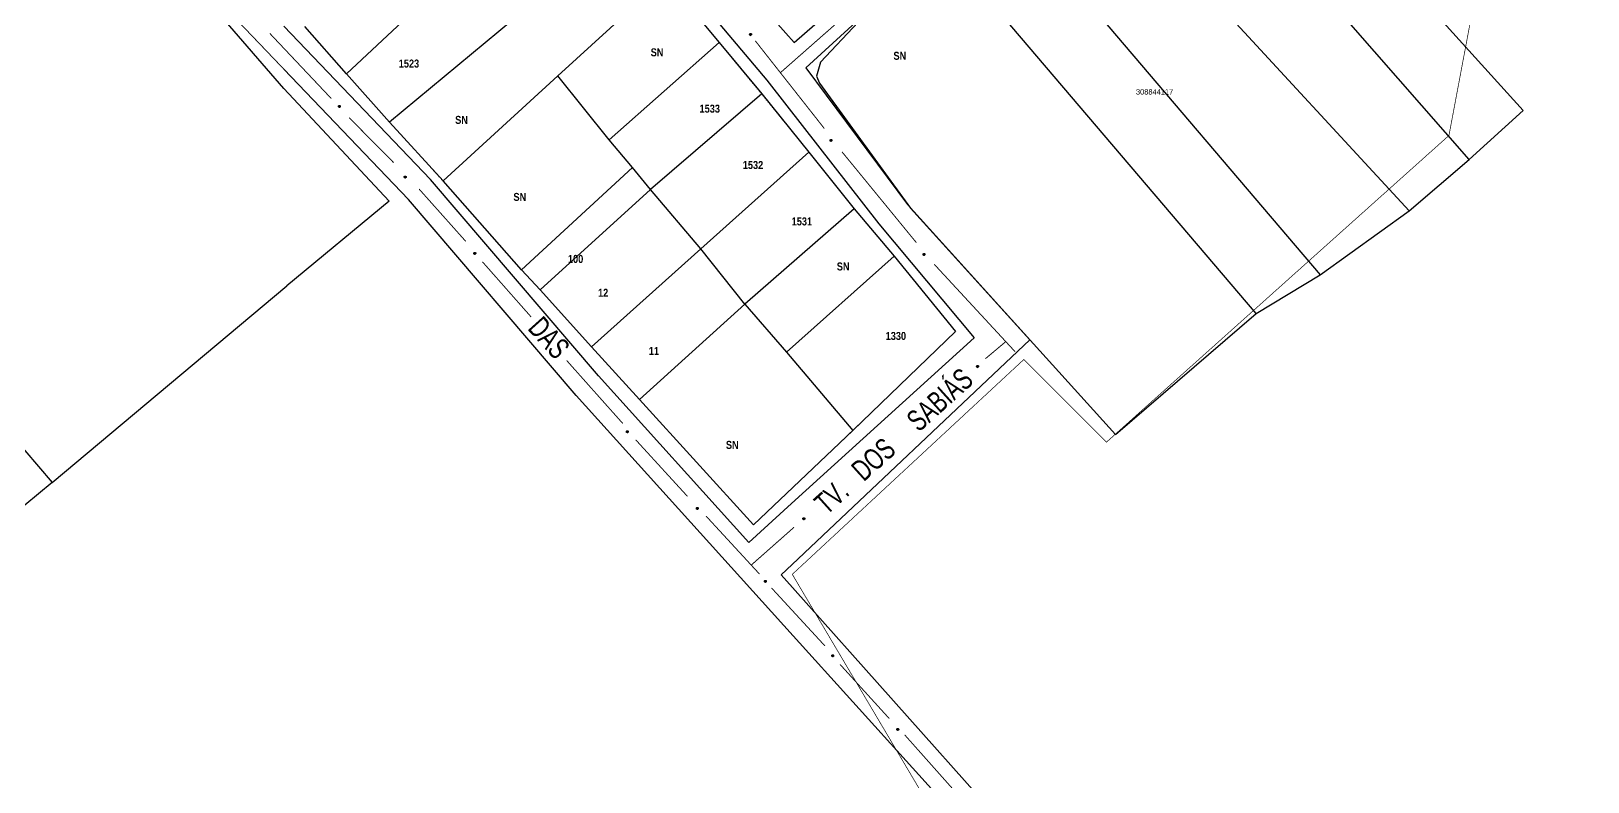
# Model space of a CAD drawing. Extents: x 201549 to 203722, y 4857623 to 4859778.
# Drawn here: x 203430.5 to 203722.3, y 4858104 to 4858244.8 of the extents above; entities that cross this region are included whole.
import ezdxf
from ezdxf.enums import TextEntityAlignment as Align

# ---------------------------------------------------------------- set-up
doc = ezdxf.new("R2010")
doc.units = 0
doc.header["$LTSCALE"] = 1.5
doc.header["$MEASUREMENT"] = 0
for name, color, linetype in [('CD-MALHA-LOTES', 40, 'CONTINUOUS'), ('CD_TXT_QUADRA', 1, 'CONTINUOUS'), ('LM-LIM-SETOR-FISCAL', 7, 'CONTINUOUS'), ('RU-QUADRAS', 6, 'CONTINUOUS'), ('SV-EIXO-RUA-N-PAV', 6, 'CONTINUOUS'), ('SV-RUA-NAO-PAV-S-GUIA-C-GUIA', 7, 'CONTINUOUS'), ('SV-TXT-RUA-N-PAV-S-GUIA-C-GUIA', 7, 'CONTINUOUS'), ('Th_NmrPort', 1, 'CONTINUOUS')]:
    doc.layers.add(name, color=color, linetype=linetype)
doc.styles.add('ARIAL', font='ARIAL.TTF')
doc.styles.add('MONOTXT', font='ARIAL.TTF', dxfattribs={"height": 0.2})
doc.styles.get("Standard").update_dxf_attribs({"font": 'swisscbo.ttf'})
doc.linetypes.add('Limite', pattern='A,20,-3,[130,ltypeshp.shx,S=6.35,R=0,X=0,Y=0],-3,20', length=46)

msp = doc.modelspace()

# ---------------------------------------------------------------- linework, layer by layer
at = {"layer": 'CD-MALHA-LOTES', "linetype": 'Continuous'}
for p, q in [((203323.46, 4858289.72), (203434.45, 4858160.12)), ((203700.1, 4858220.73), (203639.41, 4858290.05)), ((203688.83, 4858211.11), (203624.86, 4858280.49)), ((203530.73, 4858275.31), (203489.59, 4858236.76)), ((203670.55, 4858273.77), (203710.18, 4858229.94)), ((203611.69, 4858270.14), (203672.13, 4858199.11)), ((203541.14, 4858263.85), (203497.69, 4858227.72)), ((203601.11, 4858261.2), (203575.71, 4858237.92)), ((203660.14, 4858191.82), (203601.11, 4858261.2)), ((203549.39, 4858254.85), (203529.22, 4858236.39)), ((203549.39, 4858254.85), (203559.48, 4858242.64)), ((203477.86, 4858234.05), (203466.14, 4858247.64)), ((203489.59, 4858236.76), (203481.78, 4858245.68)), ((203559.48, 4858242.64), (203538.87, 4858224.41)), ((203559.48, 4858242.64), (203567.48, 4858233.05)), ((203497.69, 4858227.72), (203489.59, 4858236.76)), ((203575.71, 4858237.92), (203594.76, 4858212.28)), ((203477.86, 4858234.05), (203497.6, 4858212.92)), ((203529.22, 4858236.39), (203507.75, 4858216.74)), ((203538.87, 4858224.41), (203529.22, 4858236.39)), ((203567.48, 4858233.05), (203546.63, 4858215.1)), ((203567.48, 4858233.05), (203576.27, 4858222.12)), ((203710.18, 4858229.94), (203700.1, 4858220.73)), ((203507.75, 4858216.74), (203497.69, 4858227.72)), ((203543.22, 4858219.19), (203538.87, 4858224.41)), ((203576.27, 4858222.12), (203556.01, 4858203.99)), ((203576.27, 4858222.12), (203584.8, 4858211.45)), ((203522.42, 4858199.99), (203543.22, 4858219.19)), ((203546.63, 4858215.1), (203543.22, 4858219.19)), ((203688.83, 4858211.11), (203700.1, 4858220.73)), ((203522.42, 4858199.99), (203507.75, 4858216.74)), ((203546.63, 4858215.1), (203525.89, 4858196.26)), ((203556.01, 4858203.99), (203546.63, 4858215.1)), ((203497.6, 4858212.92), (203478.45, 4858197.05)), ((203584.8, 4858211.45), (203564.28, 4858193.59)), ((203584.8, 4858211.45), (203592.29, 4858202.6)), ((203594.76, 4858212.28), (203633.8, 4858169.13)), ((203672.13, 4858199.11), (203688.83, 4858211.11)), ((203556.01, 4858203.99), (203535.52, 4858185.6)), ((203564.28, 4858193.59), (203556.01, 4858203.99)), ((203592.29, 4858202.6), (203572.07, 4858184.59)), ((203592.29, 4858202.6), (203603.77, 4858188.46)), ((203525.89, 4858196.26), (203522.42, 4858199.99)), ((203660.14, 4858191.82), (203672.13, 4858199.11)), ((203434.45, 4858160.12), (203478.45, 4858197.05)), ((203535.52, 4858185.6), (203525.89, 4858196.26)), ((203564.28, 4858193.59), (203544.53, 4858175.69)), ((203564.28, 4858193.59), (203572.07, 4858184.59)), ((203633.8, 4858169.13), (203660.14, 4858191.82)), ((203603.77, 4858188.46), (203584.54, 4858169.87)), ((203544.53, 4858175.69), (203535.52, 4858185.6)), ((203572.07, 4858184.59), (203584.54, 4858169.87)), ((203565.89, 4858152.19), (203544.53, 4858175.69)), ((203584.54, 4858169.87), (203565.89, 4858152.19)), ((203434.45, 4858160.12), (203328.56, 4858072.53))]:
    msp.add_line(p, q, dxfattribs=at)
at = {"layer": 'LM-LIM-SETOR-FISCAL', "linetype": 'Limite', "ltscale": 0.1, "const_width": 0.13, "flags": 128}
msp.add_lwpolyline([(203690.260081, 4857945.070709), (203624.634323, 4857876.322086), (203597.483031, 4857858.402645), (203529.936951, 4857817.251163), (203477.865481, 4857798.204621), (203470.255508, 4857794.734503), (203461.352554, 4857793.163394), (203446.975153, 4857796.8587), (203434.268062, 4857794.37427), (203415.032253, 4857783.068658), (203402.126694, 4857778.711644), (203386.003618, 4857774.608536), (203366.6323, 4857771.115492), (203345.157893, 4857770.830854), (203324.568024, 4857761.841833), (203301.581821, 4857760.866899), (203281.417715, 4857748.511746), (203252.78859, 4857741.388472), (203232.306394, 4857736.754404), (203212.334562, 4857736.296293), (203164.13965, 4857735.679698), (203138.99187, 4857736.954266), (203129.680407, 4857738.01055), (203095.984474, 4857727.896851), (203076.140726, 4857727.494996), (203025.014879, 4857721.40905), (203013.097806, 4857722.309608), (202992.105773, 4857719.939497), (202979.44632, 4857721.489532), (202964.645261, 4857723.459119), (202953.753944, 4857723.719881), (202948.567743, 4857734.588869), (202940.56683, 4857731.445097), (202928.292667, 4857726.395284), (202921.586801, 4857725.262879), (202891.249062, 4857717.013101), (202861.035745, 4857717.951775), (202843.379163, 4857715.343702), (202826.226463, 4857711.657758), (202804.140432, 4857707.443751), (202790.771355, 4857705.517518), (202768.577753, 4857708.236936), (202742.152032, 4857707.156689), (202736.174828, 4857706.655519), (202713.938929, 4857709.927449), (202695.611231, 4857706.369079), (202673.258666, 4857705.478725), (202656.72527, 4857701.372747), (202629.28054, 4857702.0954), (202612.6653, 4857697.207584), (202591.913663, 4857697.17112), (202573.082963, 4857699.207561), (202562.981881, 4857701.348758), (202542.231335, 4857696.463209), (202527.692121, 4857697.497329), (202506.011184, 4857700.954059), (202495.762995, 4857701.67688), (202477.853417, 4857695.637221), (202451.601566, 4857695.14746), (202439.72292, 4857695.152163), (202414.832804, 4857702.264138), (202409.505623, 4857708.382417), (202404.550581, 4857702.764348), (202392.386131, 4857694.909473), (202374.402744, 4857694.375334), (202370.790504, 4857707.218853), (202367.880357, 4857708.81308), (202365.097896, 4857694.881213), (202346.982515, 4857685.19854), (202335.643949, 4857688.651167), (202326.525916, 4857697.119411), (202318.576754, 4857694.737974), (202307.818302, 4857689.468212), (202291.471974, 4857680.842357), (202275.589764, 4857677.708389), (202259.053519, 4857679.374097), (202243.073737, 4857672.961005), (202214.272961, 4857673.983007), (202196.235748, 4857671.160004), (202166.262371, 4857673.222085), (202137.067905, 4857668.508741), (202112.979693, 4857664.510834), (202063.331805, 4857653.140334), (202048.493217, 4857650.054933), (202035.091784, 4857651.969478), (202023.899221, 4857655.255238), (202010.52796, 4857651.884532), (201999.307441, 4857648.055643), (201981.197242, 4857645.667621), (201954.082742, 4857645.121141), (201945.697725, 4857640.894606), (201931.391917, 4857630.157612), (201908.026813, 4857622.950269), (201883.4729, 4857629.270611), (201877.508406, 4857642.469721), (201854.745798, 4857639.06854), (201839.350138, 4857636.086338), (201828.34266, 4857631.211106), (201818.072406, 4857630.661005), (201791.730674, 4857645.716636), (201783.325652, 4857653.738781), (201774.365733, 4857662.184936), (201765.573826, 4857663.836912), (201752.290529, 4857659.858284), (201735.04564, 4857660.887584), (201727.455562, 4857670.187429), (201720.531788, 4857683.341011), (201712.157613, 4857700.626833), (201694.727347, 4857720.897673), (201679.589184, 4857740.191677), (201657.32648, 4857767.233141), (201654.564139, 4857799.822595), (201653.168948, 4857816.601418), (201648.897983, 4857832.521318), (201641.426502, 4857850.868289), (201624.439538, 4857878.124504), (201609.705016, 4857904.118762), (201594.767048, 4857924.49684), (201579.688593, 4857946.624543), (201574.368593, 4857976.270242), (201571.408411, 4858003.505486), (201566.936517, 4858039.389321), (201564.764318, 4858078.72263), (201562.269694, 4858104.600839), (201551.757007, 4858133.952949), (201551.186373, 4858156.429924), (201549.119269, 4858170.401701), (201549.246745, 4858186.104627), (201554.678227, 4858203.249655), (201558.171305, 4858220.410541), (201560.177107, 4858236.514509), (201560.415055, 4858239.809246), (201559.788221, 4858242.511434), (201551.336892, 4858249.701553), (201552.157199, 4858261.553469), (201556.911984, 4858273.515997), (201560.097639, 4858284.875736), (201560.510399, 4858299.28515), (201557.624238, 4858311.705049), (201560.009833, 4858320.099542), (201561.981178, 4858326.691836), (201566.707313, 4858341.650918), (201582.546234, 4858358.27629), (201591.67817, 4858367.066748), (201615.096765, 4858382.768909), (201643.467678, 4858408.340795), (201662.426287, 4858428.461694), (201687.49864, 4858456.872452), (201695.711751, 4858480.503996), (201697.241213, 4858493.368461), (201708.122023, 4858512.454588), (201708.913728, 4858524.199447), (201718.579722, 4858544.463789), (201733.577492, 4858559.16074), (201748.497093, 4858572.745024), (201759.62483, 4858585.08596), (201772.517183, 4858599.8166), (201797.761054, 4858621.167174), (201813.769148, 4858629.66302), (201830.418521, 4858646.310562), (201849.011501, 4858664.504513), (201851.314022, 4858668.825445), (201857.549066, 4858681.544401), (201862.42871, 4858685.799557), (201865.966242, 4858689.749341), (201865.68234, 4858691.625443), (201857.763701, 4858695.442229), (201850.485155, 4858704.533181), (201847.54822, 4858723.831601), (201858.251257, 4858731.66627), (201858.92976, 4858736.348746), (201856.131935, 4858739.11135), (201855.153114, 4858759.016886), (201862.856619, 4858771.755825), (201872.56032, 4858788.598255), (201887.559021, 4858785.607288), (201894.924798, 4858786.689227), (201898.748315, 4858791.479933), (201901.748118, 4858797.019428), (201899.947285, 4858805.270061), (201902.159269, 4858816.15094), (201916.649053, 4858830.131738), (201922.681108, 4858839.197621), (201923.717945, 4858848.876055), (201927.12082, 4858860.1517), (201927.274817, 4858875.017476), (201925.508092, 4858896.764205), (201942.625428, 4858910.622255), (201947.555532, 4858919.314093), (201951.803836, 4858928.782451), (201954.266441, 4858935.163408), (201959.271015, 4858947.314055), (201964.479977, 4858959.592926), (201967.152407, 4858968.266465), (201964.55435, 4858976.487948), (201962.894294, 4858991.279376), (201964.900793, 4859004.827319), (201964.6517, 4859016.898797), (201965.696998, 4859030.808415), (201969.531889, 4859045.576569), (201975.75863, 4859052.20621), (201969.45004, 4859055.850905), (201965.009026, 4859070.898106), (201965.069362, 4859074.030336), (201963.476629, 4859075.991683), (201953.10009, 4859077.836379), (201942.441068, 4859084.073053), (201934.726475, 4859088.201758), (201918.16488, 4859094.012892), (201910.256895, 4859096.550971), (201893.421427, 4859107.28582), (201885.268901, 4859113.680363), (201864.45443, 4859121.529069), (201850.623658, 4859135.609088), (201846.963877, 4859146.620609), (201855.767516, 4859165.416404), (201875.347527, 4859164.308429), (201889.044993, 4859157.340855), (201904.349852, 4859149.80302), (201927.90161, 4859138.922585), (201938.715832, 4859134.958824), (201957.005609, 4859130.242277), (201977.026771, 4859120.820983), (201985.806231, 4859116.11566), (201991.168531, 4859121.52132), (201992.488353, 4859131.751117), (202001.404985, 4859144.188737), (202015.237277, 4859158.295848), (202027.695168, 4859169.318871), (202029.771608, 4859171.898113), (202033.776454, 4859179.091552), (202035.381378, 4859188.589823), (202041.175735, 4859202.289727), (202053.436878, 4859210.693244), (202063.459078, 4859216.99753), (202072.268869, 4859222.32438), (202115.036275, 4859252.473476), (202125.947129, 4859260.226968), (202138.444739, 4859271.495305), (202150.532591, 4859280.714854), (202161.391171, 4859291.368554), (202178.868205, 4859308.22401), (202191.586615, 4859321.29274), (202216.729868, 4859343.200113), (202238.66378, 4859364.13703), (202250.52502, 4859378.676083), (202258.974753, 4859394.377128), (202266.679718, 4859404.602088), (202275.065891, 4859412.387653), (202302.264215, 4859448.149551), (202318.584229, 4859468.798856), (202327.347328, 4859478.500068), (202334.691915, 4859489.468295), (202339.506578, 4859500.644952), (202345.514817, 4859507.599166), (202371.864321, 4859545.024292), (202393.198162, 4859572.010698), (202405.581673, 4859587.830346), (202410.327797, 4859597.458197), (202419.27763, 4859633.664342), (202416.989486, 4859654.974178), (202411.731424, 4859697.413521), (202412.757426, 4859719.590937), (202436.124438, 4859738.613146), (202462.873067, 4859753.35892), (202485.340162, 4859765.605573), (202495.831881, 4859771.875287), (202497.599834, 4859778.209393), (202518.345276, 4859756.508353), (202515.743454, 4859740.717238), (202514.723698, 4859716.086214), (202516.920095, 4859683.767801), (202522.647194, 4859658.696813), (202527.07528, 4859650.692195), (202529.970568, 4859644.731309), (202535.420521, 4859636.897001), (202545.468872, 4859621.994786), (202558.357019, 4859606.657609), (202585.8358, 4859573.559083), (202599.806104, 4859558.80064), (202612.899885, 4859544.220382), (202638.909787, 4859517.064978), (202649.659036, 4859507.002602), (202668.16042, 4859487.524508), (202676.088824, 4859478.493485), (202694.285339, 4859460.440182), (202710.86304, 4859442.826375), (202712.459386, 4859440.945228), (202729.879978, 4859422.216603), (202741.931615, 4859409.354739), (202746.608706, 4859404.490444), (202753.347688, 4859397.029427), (202761.114193, 4859388.430797), (202780.521657, 4859366.71292), (202787.470106, 4859359.175299), (202792.305962, 4859354.009726), (202805.952922, 4859338.966966), (202827.483001, 4859315.28388), (202860.2174, 4859279.107138), (202891.663582, 4859248.038398), (202903.615874, 4859235.095065), (202918.084292, 4859218.768396), (202940.542465, 4859195.291329), (202956.34755, 4859178.52201), (202968.266176, 4859165.295182), (202978.719379, 4859155.296466), (202993.717452, 4859134.390061), (203000.802797, 4859124.358547), (203012.351422, 4859108.484298), (203027.622616, 4859089.716281), (203037.680048, 4859069.601416), (203043.700341, 4859058.903498), (203054.3, 4859060.91), (203065.69, 4859063.18), (203071.14, 4859057.81), (203074.16, 4859054.84), (203084.88, 4859044.28), (203097.92, 4859031.43), (203104.75, 4859024.55), (203111.15, 4859018.12), (203119.81, 4859009.41), (203127.17, 4859002), (203135.63, 4858993.48), (203144.95, 4858984.1), (203153.42, 4858975.59), (203163.08, 4858965.86), (203173.19, 4858955.69), (203182.56, 4858946.25), (203191.76, 4858937.01), (203198.08, 4858930.3), (203204.43, 4858923.55), (203216.13, 4858910.9), (203222.97, 4858903.52), (203233.78, 4858891.83), (203245.73, 4858878.91), (203264.33, 4858858.8), (203273.98, 4858848.42), (203284.55, 4858837.04), (203303.21, 4858816.97), (203311.9, 4858807.61), (203329.84, 4858788.31), (203337.74, 4858779.49), (203353.23, 4858762.39), (203359.11, 4858755.91), (203364.48, 4858749.97), (203370.86, 4858742.93), (203380.58, 4858732.21), (203389.39, 4858722.58), (203398.64, 4858712.48), (203405.71, 4858704.76), (203410.16, 4858699.89), (203415.55, 4858694), (203420.33, 4858688.78), (203441.21, 4858665.98), (203450.56, 4858656.22), (203473.18, 4858631.13), (203477.89, 4858625.9), (203722.237123, 4858356.395713), (203690.000636, 4858326.668344), (203710.985762, 4858303.396246), (203696.285447, 4858225.222295), (203632.07909, 4858167.69374), (203616.580022, 4858183.192808), (203573.182632, 4858142.895231)], close=True, dxfattribs=at)
at = {"layer": 'RU-QUADRAS', "linetype": 'Continuous'}
for points in [[(203384.69, 4858351.68, 0.01, 0.01, 0), (203424.34, 4858387.9, 0.01, 0.01, 0.0048361686), (203506.99, 4858301.22, 0.01, 0.01, 0), (203549.39, 4858254.85, 0.01, 0.01, 0), (203603.77, 4858188.46, 0.01, 0.01, 0), (203565.89, 4858152.19, 0.01, 0.01, 0), (203522.42, 4858199.99, 0.01, 0.01, 0), (203474.21, 4858254.15, 0.01, 0.01, 0), (203417.03, 4858316.3, 0.01, 0.01, 0), (203407.52, 4858326.22, 0.01, 0.01, 0)], [(203575.71, 4858237.92, 0.01, 0.01, 0), (203601.11, 4858261.2, 0.01, 0.01, 0), (203611.69, 4858270.14, 0.01, 0.01, -0.0424045), (203639.41, 4858290.05, 0.01, 0.01, 0), (203649.4, 4858298.25, 0.01, 0.01, 0), (203648.51, 4858299.43, 0.01, 0.01, 0), (203680.02, 4858326.67, 0.01, 0.01, 0), (203703.26, 4858301.49, 0.01, 0.01, 0), (203670.55, 4858273.77, 0.01, 0.01, 0), (203710.18, 4858229.94, 0.01, 0.01, -0.0168770886), (203688.83, 4858211.11, 0.01, 0.01, 0), (203672.13, 4858199.11, 0.01, 0.01, 0), (203660.14, 4858191.82, 0.01, 0.01, 0), (203633.8, 4858169.13, 0.01, 0.01, 0), (203594.76, 4858212.28, 0.01, 0.01, 0)]]:
    msp.add_lwpolyline(points, format="xyseb", close=True, dxfattribs=at)
msp.add_lwpolyline([(203211.83, 4858214.55, 0.01, 0.01, 0.0113668854), (203247.97, 4858236.78, 0.01, 0.01, 0), (203323.46, 4858289.72, 0.01, 0.01, 0.0128309283), (203372.49, 4858326.67, 0.01, 0.01, 0), (203385.08, 4858335.67, 0.01, 0.01, 0), (203466.14, 4858247.64, 0.01, 0.01, 0), (203477.86, 4858234.05, 0.01, 0.01, 0), (203497.6, 4858212.92, 0.01, 0.01, 0), (203434.45, 4858160.12, 0.01, 0.01, 0), (203328.56, 4858072.53, 0.01, 0.01, 0)], format="xyseb", dxfattribs=at)
at = {"layer": 'SV-EIXO-RUA-N-PAV', "const_width": 0.18}
for points in [[(203570.952296, 4858237.003018), (203588.159852, 4858252.158989)], [(203486.768947, 4858232.143394), (203475.217107, 4858244.393071)], [(203566.245989, 4858242.985422), (203579.188325, 4858226.533822)], [(203498.427424, 4858220.151522), (203490.101718, 4858228.571587)], [(203582.504135, 4858222.153851), (203596.442354, 4858205.122663)], [(203511.963461, 4858205.366704), (203503.211973, 4858215.186643)], [(203524.240802, 4858191.161927), (203515.101005, 4858201.520873)], [(203599.793811, 4858201.063181), (203614.963049, 4858184.652337)], [(203609.380094, 4858183.341673), (203613.203278, 4858186.549153)], [(203541.403674, 4858171.199324), (203530.89159, 4858183.007439)], [(203553.525977, 4858157.525264), (203543.828136, 4858168.136901)], [(203567.020566, 4858142.96273), (203557.020052, 4858153.821875)], [(203565.451794, 4858144.600769), (203573.509558, 4858151.722674)], [(203579.301565, 4858129.46774), (203569.30241, 4858140.327623)], [(203591.368837, 4858115.828085), (203582.153873, 4858125.978007)], [(203604.365519, 4858101.402255), (203594.239834, 4858112.7973)]]:
    msp.add_lwpolyline(points, dxfattribs=at)
at = {"layer": 'SV-EIXO-RUA-N-PAV'}
for points in [[(203565.33866, 4858244.355941), (203565.387566, 4858244.355515), (203565.429512, 4858244.345147), (203565.462008, 4858244.326431), (203565.486411, 4858244.302404), (203565.508608, 4858244.275012), (203565.524894, 4858244.242457), (203565.534967, 4858244.202321), (203565.534883, 4858244.153258), (203565.521439, 4858244.110987), (203565.504794, 4858244.078147), (203565.481205, 4858244.051258), (203565.454234, 4858244.03014), (203565.419858, 4858244.014341), (203565.379085, 4858244.004531), (203565.329752, 4858244.005809), (203565.288699, 4858244.016255), (203565.257743, 4858244.035184), (203565.230861, 4858244.059069), (203565.208535, 4858244.087306), (203565.192732, 4858244.119355), (203565.182929, 4858244.160425), (203565.184836, 4858244.2091), (203565.194787, 4858244.250164), (203565.213276, 4858244.281378), (203565.237387, 4858244.307314), (203565.26459, 4858244.329911), (203565.296634, 4858244.347645), (203565.33866, 4858244.355941)], [(203488.255079, 4858230.859929), (203488.303985, 4858230.859503), (203488.345931, 4858230.849135), (203488.378427, 4858230.830419), (203488.40283, 4858230.806392), (203488.425027, 4858230.779), (203488.441313, 4858230.746445), (203488.451386, 4858230.706309), (203488.451302, 4858230.657246), (203488.437858, 4858230.614975), (203488.421213, 4858230.582135), (203488.397624, 4858230.555246), (203488.370653, 4858230.534128), (203488.336277, 4858230.518329), (203488.295504, 4858230.508519), (203488.246171, 4858230.509797), (203488.205118, 4858230.520243), (203488.174162, 4858230.539172), (203488.14728, 4858230.563057), (203488.124954, 4858230.591294), (203488.109151, 4858230.623343), (203488.099348, 4858230.664413), (203488.101255, 4858230.713088), (203488.111206, 4858230.754152), (203488.129695, 4858230.785366), (203488.153806, 4858230.811302), (203488.181009, 4858230.833899), (203488.213053, 4858230.851633), (203488.255079, 4858230.859929)], [(203580.420232, 4858224.485826), (203580.469138, 4858224.4854), (203580.511084, 4858224.475032), (203580.54358, 4858224.456316), (203580.567983, 4858224.432289), (203580.59018, 4858224.404897), (203580.606466, 4858224.372342), (203580.616539, 4858224.332206), (203580.616455, 4858224.283143), (203580.603011, 4858224.240872), (203580.586366, 4858224.208032), (203580.562777, 4858224.181143), (203580.535806, 4858224.160025), (203580.50143, 4858224.144226), (203580.460657, 4858224.134416), (203580.411324, 4858224.135694), (203580.370271, 4858224.14614), (203580.339315, 4858224.165069), (203580.312433, 4858224.188954), (203580.290107, 4858224.217191), (203580.274304, 4858224.24924), (203580.264501, 4858224.29031), (203580.266408, 4858224.338985), (203580.276359, 4858224.380049), (203580.294848, 4858224.411263), (203580.318959, 4858224.437199), (203580.346162, 4858224.459796), (203580.378206, 4858224.47753), (203580.420232, 4858224.485826)], [(203500.591304, 4858217.613184), (203500.64021, 4858217.612758), (203500.682156, 4858217.60239), (203500.714652, 4858217.583674), (203500.739055, 4858217.559647), (203500.761252, 4858217.532255), (203500.777538, 4858217.4997), (203500.787611, 4858217.459564), (203500.787527, 4858217.410501), (203500.774083, 4858217.36823), (203500.757438, 4858217.33539), (203500.733849, 4858217.308501), (203500.706878, 4858217.287383), (203500.672502, 4858217.271584), (203500.631729, 4858217.261774), (203500.582396, 4858217.263052), (203500.541343, 4858217.273498), (203500.510387, 4858217.292427), (203500.483505, 4858217.316312), (203500.461179, 4858217.344549), (203500.445376, 4858217.376598), (203500.435573, 4858217.417668), (203500.43748, 4858217.466343), (203500.447431, 4858217.507407), (203500.46592, 4858217.538621), (203500.490031, 4858217.564557), (203500.517234, 4858217.587154), (203500.549278, 4858217.604888), (203500.591304, 4858217.613184)], [(203513.640601, 4858203.298157), (203513.689507, 4858203.297731), (203513.731453, 4858203.287363), (203513.763949, 4858203.268647), (203513.788352, 4858203.24462), (203513.810549, 4858203.217228), (203513.826835, 4858203.184673), (203513.836908, 4858203.144537), (203513.836824, 4858203.095474), (203513.82338, 4858203.053203), (203513.806735, 4858203.020363), (203513.783146, 4858202.993474), (203513.756175, 4858202.972356), (203513.721799, 4858202.956557), (203513.681026, 4858202.946747), (203513.631693, 4858202.948025), (203513.59064, 4858202.958471), (203513.559684, 4858202.9774), (203513.532802, 4858203.001285), (203513.510476, 4858203.029522), (203513.494673, 4858203.061571), (203513.48487, 4858203.102641), (203513.486777, 4858203.151316), (203513.496728, 4858203.19238), (203513.515217, 4858203.223594), (203513.539328, 4858203.24953), (203513.566531, 4858203.272127), (203513.598575, 4858203.289861), (203513.640601, 4858203.298157)], [(203597.854962, 4858203.084506), (203597.903868, 4858203.08408), (203597.945814, 4858203.073712), (203597.97831, 4858203.054996), (203598.002713, 4858203.030969), (203598.02491, 4858203.003577), (203598.041196, 4858202.971022), (203598.051269, 4858202.930886), (203598.051185, 4858202.881823), (203598.037741, 4858202.839552), (203598.021096, 4858202.806712), (203597.997507, 4858202.779823), (203597.970536, 4858202.758705), (203597.93616, 4858202.742906), (203597.895387, 4858202.733096), (203597.846054, 4858202.734374), (203597.805001, 4858202.74482), (203597.774045, 4858202.763749), (203597.747163, 4858202.787634), (203597.724837, 4858202.815871), (203597.709034, 4858202.84792), (203597.699231, 4858202.88899), (203597.701138, 4858202.937665), (203597.711089, 4858202.978729), (203597.729578, 4858203.009943), (203597.753689, 4858203.035879), (203597.780892, 4858203.058476), (203597.812936, 4858203.07621), (203597.854962, 4858203.084506)], [(203607.89525, 4858182.077919), (203607.944156, 4858182.077493), (203607.986102, 4858182.067125), (203608.018598, 4858182.048409), (203608.043001, 4858182.024382), (203608.065198, 4858181.99699), (203608.081484, 4858181.964435), (203608.091557, 4858181.924299), (203608.091473, 4858181.875236), (203608.078029, 4858181.832965), (203608.061384, 4858181.800125), (203608.037795, 4858181.773236), (203608.010824, 4858181.752118), (203607.976448, 4858181.736319), (203607.935675, 4858181.726509), (203607.886342, 4858181.727787), (203607.845289, 4858181.738233), (203607.814333, 4858181.757162), (203607.787451, 4858181.781047), (203607.765125, 4858181.809284), (203607.749322, 4858181.841333), (203607.739519, 4858181.882403), (203607.741426, 4858181.931078), (203607.751377, 4858181.972142), (203607.769866, 4858182.003356), (203607.793977, 4858182.029292), (203607.82118, 4858182.051889), (203607.853224, 4858182.069623), (203607.89525, 4858182.077919)], [(203542.234972, 4858169.825209), (203542.283878, 4858169.824783), (203542.325824, 4858169.814415), (203542.35832, 4858169.795699), (203542.382723, 4858169.771672), (203542.40492, 4858169.74428), (203542.421206, 4858169.711725), (203542.431279, 4858169.671589), (203542.431195, 4858169.622526), (203542.417751, 4858169.580255), (203542.401106, 4858169.547415), (203542.377517, 4858169.520526), (203542.350546, 4858169.499408), (203542.31617, 4858169.483609), (203542.275397, 4858169.473799), (203542.226064, 4858169.475077), (203542.185011, 4858169.485523), (203542.154055, 4858169.504452), (203542.127173, 4858169.528337), (203542.104847, 4858169.556574), (203542.089044, 4858169.588623), (203542.079241, 4858169.629693), (203542.081148, 4858169.678368), (203542.091099, 4858169.719432), (203542.109588, 4858169.750646), (203542.133699, 4858169.776582), (203542.160902, 4858169.799179), (203542.192946, 4858169.816913), (203542.234972, 4858169.825209)], [(203555.355584, 4858155.438959), (203555.40449, 4858155.438533), (203555.446436, 4858155.428165), (203555.478932, 4858155.409449), (203555.503335, 4858155.385422), (203555.525532, 4858155.35803), (203555.541818, 4858155.325475), (203555.551891, 4858155.285339), (203555.551807, 4858155.236276), (203555.538363, 4858155.194005), (203555.521718, 4858155.161165), (203555.498129, 4858155.134276), (203555.471158, 4858155.113158), (203555.436782, 4858155.097359), (203555.396009, 4858155.087549), (203555.346676, 4858155.088827), (203555.305623, 4858155.099273), (203555.274667, 4858155.118202), (203555.247785, 4858155.142087), (203555.225459, 4858155.170324), (203555.209656, 4858155.202373), (203555.199853, 4858155.243443), (203555.20176, 4858155.292118), (203555.211711, 4858155.333182), (203555.2302, 4858155.364396), (203555.254311, 4858155.390332), (203555.281514, 4858155.412929), (203555.313558, 4858155.430663), (203555.355584, 4858155.438959)], [(203575.321728, 4858153.516051), (203575.370634, 4858153.515625), (203575.41258, 4858153.505257), (203575.445076, 4858153.486541), (203575.469479, 4858153.462514), (203575.491676, 4858153.435122), (203575.507962, 4858153.402567), (203575.518035, 4858153.362431), (203575.517951, 4858153.313368), (203575.504507, 4858153.271097), (203575.487862, 4858153.238257), (203575.464273, 4858153.211368), (203575.437302, 4858153.19025), (203575.402926, 4858153.174451), (203575.362153, 4858153.164641), (203575.31282, 4858153.165919), (203575.271767, 4858153.176365), (203575.240811, 4858153.195294), (203575.213929, 4858153.219179), (203575.191603, 4858153.247416), (203575.1758, 4858153.279465), (203575.165997, 4858153.320535), (203575.167904, 4858153.36921), (203575.177855, 4858153.410274), (203575.196344, 4858153.441488), (203575.220455, 4858153.467424), (203575.247658, 4858153.490021), (203575.279702, 4858153.507755), (203575.321728, 4858153.516051)], [(203568.119654, 4858141.764903), (203568.16856, 4858141.764477), (203568.210506, 4858141.754109), (203568.243002, 4858141.735393), (203568.267405, 4858141.711366), (203568.289602, 4858141.683974), (203568.305888, 4858141.651419), (203568.315961, 4858141.611283), (203568.315877, 4858141.56222), (203568.302433, 4858141.519949), (203568.285788, 4858141.487109), (203568.262199, 4858141.46022), (203568.235228, 4858141.439102), (203568.200852, 4858141.423303), (203568.160079, 4858141.413493), (203568.110746, 4858141.414771), (203568.069693, 4858141.425217), (203568.038737, 4858141.444146), (203568.011855, 4858141.468031), (203567.989529, 4858141.496268), (203567.973726, 4858141.528317), (203567.963923, 4858141.569387), (203567.96583, 4858141.618062), (203567.975781, 4858141.659126), (203567.99427, 4858141.69034), (203568.018381, 4858141.716276), (203568.045584, 4858141.738873), (203568.077628, 4858141.756607), (203568.119654, 4858141.764903)], [(203580.741116, 4858127.805968), (203580.790022, 4858127.805542), (203580.831968, 4858127.795174), (203580.864464, 4858127.776458), (203580.888867, 4858127.752431), (203580.911064, 4858127.725039), (203580.92735, 4858127.692484), (203580.937423, 4858127.652348), (203580.937339, 4858127.603285), (203580.923895, 4858127.561014), (203580.90725, 4858127.528174), (203580.883661, 4858127.501285), (203580.85669, 4858127.480167), (203580.822314, 4858127.464368), (203580.781541, 4858127.454558), (203580.732208, 4858127.455836), (203580.691155, 4858127.466282), (203580.660199, 4858127.485211), (203580.633317, 4858127.509096), (203580.610991, 4858127.537333), (203580.595188, 4858127.569382), (203580.585385, 4858127.610452), (203580.587292, 4858127.659127), (203580.597243, 4858127.700191), (203580.615732, 4858127.731405), (203580.639843, 4858127.757341), (203580.667046, 4858127.779938), (203580.69909, 4858127.797672), (203580.741116, 4858127.805968)], [(203592.934733, 4858113.98947), (203592.983639, 4858113.989044), (203593.025585, 4858113.978676), (203593.058081, 4858113.95996), (203593.082484, 4858113.935933), (203593.104681, 4858113.908541), (203593.120967, 4858113.875986), (203593.13104, 4858113.83585), (203593.130956, 4858113.786787), (203593.117512, 4858113.744516), (203593.100867, 4858113.711676), (203593.077278, 4858113.684787), (203593.050307, 4858113.663669), (203593.015931, 4858113.64787), (203592.975158, 4858113.63806), (203592.925825, 4858113.639338), (203592.884772, 4858113.649784), (203592.853816, 4858113.668713), (203592.826934, 4858113.692598), (203592.804608, 4858113.720835), (203592.788805, 4858113.752884), (203592.779002, 4858113.793954), (203592.780909, 4858113.842629), (203592.79086, 4858113.883693), (203592.809349, 4858113.914907), (203592.83346, 4858113.940843), (203592.860663, 4858113.96344), (203592.892707, 4858113.981174), (203592.934733, 4858113.98947)]]:
    msp.add_lwpolyline(points, close=True, dxfattribs=at)
for points in [[(203565.182929, 4858244.160425), (203565.379085, 4858244.004531)], [(203565.184836, 4858244.2091), (203565.419858, 4858244.014341)], [(203565.187641, 4858244.183043), (203565.396999, 4858244.011284)], [(203565.190586, 4858244.227371), (203565.43302, 4858244.024936)], [(203565.192732, 4858244.119355), (203565.329752, 4858244.005809)], [(203565.193355, 4858244.137552), (203565.348724, 4858244.010459)], [(203565.194787, 4858244.250164), (203565.454234, 4858244.03014)], [(203565.204091, 4858244.100631), (203565.30444, 4858244.015334)], [(203565.205872, 4858244.26273), (203565.465272, 4858244.042535)], [(203565.208535, 4858244.087306), (203565.288699, 4858244.016255)], [(203565.213276, 4858244.281378), (203565.481205, 4858244.051258)], [(203565.226814, 4858244.292169), (203565.489895, 4858244.064169)], [(203565.237387, 4858244.307314), (203565.504794, 4858244.078147)], [(203565.254397, 4858244.316631), (203565.510969, 4858244.099396)], [(203565.26459, 4858244.329911), (203565.521439, 4858244.110987)], [(203565.283777, 4858244.33526), (203565.525313, 4858244.135742)], [(203565.296634, 4858244.347645), (203565.534883, 4858244.153258)], [(203565.316927, 4858244.349943), (203565.53113, 4858244.179039)], [(203565.33866, 4858244.355941), (203565.534967, 4858244.202321)], [(203565.36529, 4858244.354626), (203565.524518, 4858244.227446)], [(203565.387566, 4858244.355515), (203565.524894, 4858244.242457)], [(203565.411503, 4858244.349708), (203565.509923, 4858244.264454)], [(203565.429512, 4858244.345147), (203565.508608, 4858244.275012)], [(203488.181009, 4858230.833899), (203488.437858, 4858230.614975)], [(203488.200196, 4858230.839248), (203488.441732, 4858230.63973)], [(203488.213053, 4858230.851633), (203488.451302, 4858230.657246)], [(203488.233346, 4858230.853931), (203488.447549, 4858230.683027)], [(203488.255079, 4858230.859929), (203488.451386, 4858230.706309)], [(203488.281709, 4858230.858614), (203488.440937, 4858230.731434)], [(203488.303985, 4858230.859503), (203488.441313, 4858230.746445)], [(203488.327922, 4858230.853696), (203488.426342, 4858230.768442)], [(203488.345931, 4858230.849135), (203488.425027, 4858230.779)], [(203488.099348, 4858230.664413), (203488.295504, 4858230.508519)], [(203488.101255, 4858230.713088), (203488.336277, 4858230.518329)], [(203488.10406, 4858230.687031), (203488.313418, 4858230.515272)], [(203488.107005, 4858230.731359), (203488.349439, 4858230.528924)], [(203488.109151, 4858230.623343), (203488.246171, 4858230.509797)], [(203488.109774, 4858230.64154), (203488.265143, 4858230.514447)], [(203488.111206, 4858230.754152), (203488.370653, 4858230.534128)], [(203488.12051, 4858230.604619), (203488.220859, 4858230.519322)], [(203488.122291, 4858230.766718), (203488.381691, 4858230.546523)], [(203488.124954, 4858230.591294), (203488.205118, 4858230.520243)], [(203488.129695, 4858230.785366), (203488.397624, 4858230.555246)], [(203488.143233, 4858230.796157), (203488.406314, 4858230.568157)], [(203488.153806, 4858230.811302), (203488.421213, 4858230.582135)], [(203488.170816, 4858230.820619), (203488.427388, 4858230.603384)], [(203580.264501, 4858224.29031), (203580.460657, 4858224.134416)], [(203580.266408, 4858224.338985), (203580.50143, 4858224.144226)], [(203580.269213, 4858224.312928), (203580.478571, 4858224.141169)], [(203580.272158, 4858224.357256), (203580.514592, 4858224.154821)], [(203580.274304, 4858224.24924), (203580.411324, 4858224.135694)], [(203580.274927, 4858224.267437), (203580.430296, 4858224.140344)], [(203580.276359, 4858224.380049), (203580.535806, 4858224.160025)], [(203580.285663, 4858224.230516), (203580.386012, 4858224.145219)], [(203580.287444, 4858224.392615), (203580.546844, 4858224.17242)], [(203580.290107, 4858224.217191), (203580.370271, 4858224.14614)], [(203580.294848, 4858224.411263), (203580.562777, 4858224.181143)], [(203580.308386, 4858224.422054), (203580.571467, 4858224.194054)], [(203580.318959, 4858224.437199), (203580.586366, 4858224.208032)], [(203580.335969, 4858224.446516), (203580.592541, 4858224.229281)], [(203580.346162, 4858224.459796), (203580.603011, 4858224.240872)], [(203580.365349, 4858224.465145), (203580.606885, 4858224.265627)], [(203580.378206, 4858224.47753), (203580.616455, 4858224.283143)], [(203580.398499, 4858224.479828), (203580.612702, 4858224.308924)], [(203580.420232, 4858224.485826), (203580.616539, 4858224.332206)], [(203580.446862, 4858224.484511), (203580.60609, 4858224.357331)], [(203580.469138, 4858224.4854), (203580.606466, 4858224.372342)], [(203580.493075, 4858224.479593), (203580.591495, 4858224.394339)], [(203580.511084, 4858224.475032), (203580.59018, 4858224.404897)], [(203500.435573, 4858217.417668), (203500.631729, 4858217.261774)], [(203500.43748, 4858217.466343), (203500.672502, 4858217.271584)], [(203500.440285, 4858217.440286), (203500.649643, 4858217.268527)], [(203500.44323, 4858217.484614), (203500.685664, 4858217.282179)], [(203500.445376, 4858217.376598), (203500.582396, 4858217.263052)], [(203500.445999, 4858217.394795), (203500.601368, 4858217.267702)], [(203500.447431, 4858217.507407), (203500.706878, 4858217.287383)], [(203500.456735, 4858217.357874), (203500.557084, 4858217.272577)], [(203500.458516, 4858217.519973), (203500.717916, 4858217.299778)], [(203500.461179, 4858217.344549), (203500.541343, 4858217.273498)], [(203500.46592, 4858217.538621), (203500.733849, 4858217.308501)], [(203500.479458, 4858217.549412), (203500.742539, 4858217.321412)], [(203500.490031, 4858217.564557), (203500.757438, 4858217.33539)], [(203500.507041, 4858217.573874), (203500.763613, 4858217.356639)], [(203500.517234, 4858217.587154), (203500.774083, 4858217.36823)], [(203500.536421, 4858217.592503), (203500.777957, 4858217.392985)], [(203500.549278, 4858217.604888), (203500.787527, 4858217.410501)], [(203500.569571, 4858217.607186), (203500.783774, 4858217.436282)], [(203500.591304, 4858217.613184), (203500.787611, 4858217.459564)], [(203500.617934, 4858217.611869), (203500.777162, 4858217.484689)], [(203500.64021, 4858217.612758), (203500.777538, 4858217.4997)], [(203500.664147, 4858217.606951), (203500.762567, 4858217.521697)], [(203500.682156, 4858217.60239), (203500.761252, 4858217.532255)], [(203513.48487, 4858203.102641), (203513.681026, 4858202.946747)], [(203513.486777, 4858203.151316), (203513.721799, 4858202.956557)], [(203513.489582, 4858203.125259), (203513.69894, 4858202.9535)], [(203513.492527, 4858203.169587), (203513.734961, 4858202.967152)], [(203513.494673, 4858203.061571), (203513.631693, 4858202.948025)], [(203513.495296, 4858203.079768), (203513.650665, 4858202.952675)], [(203513.496728, 4858203.19238), (203513.756175, 4858202.972356)], [(203513.506032, 4858203.042847), (203513.606381, 4858202.95755)], [(203513.507813, 4858203.204946), (203513.767213, 4858202.984751)], [(203513.510476, 4858203.029522), (203513.59064, 4858202.958471)], [(203513.515217, 4858203.223594), (203513.783146, 4858202.993474)], [(203513.528755, 4858203.234385), (203513.791836, 4858203.006385)], [(203513.539328, 4858203.24953), (203513.806735, 4858203.020363)], [(203513.556338, 4858203.258847), (203513.81291, 4858203.041612)], [(203513.566531, 4858203.272127), (203513.82338, 4858203.053203)], [(203513.585718, 4858203.277476), (203513.827254, 4858203.077958)], [(203513.598575, 4858203.289861), (203513.836824, 4858203.095474)], [(203513.618868, 4858203.292159), (203513.833071, 4858203.121255)], [(203513.640601, 4858203.298157), (203513.836908, 4858203.144537)], [(203513.667231, 4858203.296842), (203513.826459, 4858203.169662)], [(203513.689507, 4858203.297731), (203513.826835, 4858203.184673)], [(203513.713444, 4858203.291924), (203513.811864, 4858203.20667)], [(203513.731453, 4858203.287363), (203513.810549, 4858203.217228)], [(203597.699231, 4858202.88899), (203597.895387, 4858202.733096)], [(203597.701138, 4858202.937665), (203597.93616, 4858202.742906)], [(203597.703943, 4858202.911608), (203597.913301, 4858202.739849)], [(203597.706888, 4858202.955936), (203597.949322, 4858202.753501)], [(203597.709034, 4858202.84792), (203597.846054, 4858202.734374)], [(203597.709657, 4858202.866117), (203597.865026, 4858202.739024)], [(203597.711089, 4858202.978729), (203597.970536, 4858202.758705)], [(203597.720393, 4858202.829196), (203597.820742, 4858202.743899)], [(203597.722174, 4858202.991295), (203597.981574, 4858202.7711)], [(203597.724837, 4858202.815871), (203597.805001, 4858202.74482)], [(203597.729578, 4858203.009943), (203597.997507, 4858202.779823)], [(203597.743116, 4858203.020734), (203598.006197, 4858202.792734)], [(203597.753689, 4858203.035879), (203598.021096, 4858202.806712)], [(203597.770699, 4858203.045196), (203598.027271, 4858202.827961)], [(203597.780892, 4858203.058476), (203598.037741, 4858202.839552)], [(203597.800079, 4858203.063825), (203598.041615, 4858202.864307)], [(203597.812936, 4858203.07621), (203598.051185, 4858202.881823)], [(203597.833229, 4858203.078508), (203598.047432, 4858202.907604)], [(203597.854962, 4858203.084506), (203598.051269, 4858202.930886)], [(203597.881592, 4858203.083191), (203598.04082, 4858202.956011)], [(203597.903868, 4858203.08408), (203598.041196, 4858202.971022)], [(203597.927805, 4858203.078273), (203598.026225, 4858202.993019)], [(203597.945814, 4858203.073712), (203598.02491, 4858203.003577)], [(203607.739519, 4858181.882403), (203607.935675, 4858181.726509)], [(203607.741426, 4858181.931078), (203607.976448, 4858181.736319)], [(203607.744231, 4858181.905021), (203607.953589, 4858181.733262)], [(203607.747176, 4858181.949349), (203607.98961, 4858181.746914)], [(203607.749322, 4858181.841333), (203607.886342, 4858181.727787)], [(203607.749945, 4858181.85953), (203607.905314, 4858181.732437)], [(203607.751377, 4858181.972142), (203608.010824, 4858181.752118)], [(203607.760681, 4858181.822609), (203607.86103, 4858181.737312)], [(203607.762462, 4858181.984708), (203608.021862, 4858181.764513)], [(203607.765125, 4858181.809284), (203607.845289, 4858181.738233)], [(203607.769866, 4858182.003356), (203608.037795, 4858181.773236)], [(203607.783404, 4858182.014147), (203608.046485, 4858181.786147)], [(203607.793977, 4858182.029292), (203608.061384, 4858181.800125)], [(203607.810987, 4858182.038609), (203608.067559, 4858181.821374)], [(203607.82118, 4858182.051889), (203608.078029, 4858181.832965)], [(203607.840367, 4858182.057238), (203608.081903, 4858181.85772)], [(203607.853224, 4858182.069623), (203608.091473, 4858181.875236)], [(203607.873517, 4858182.071921), (203608.08772, 4858181.901017)], [(203607.89525, 4858182.077919), (203608.091557, 4858181.924299)], [(203607.92188, 4858182.076604), (203608.081108, 4858181.949424)], [(203607.944156, 4858182.077493), (203608.081484, 4858181.964435)], [(203607.968093, 4858182.071686), (203608.066513, 4858181.986432)], [(203607.986102, 4858182.067125), (203608.065198, 4858181.99699)], [(203542.079241, 4858169.629693), (203542.275397, 4858169.473799)], [(203542.081148, 4858169.678368), (203542.31617, 4858169.483609)], [(203542.083953, 4858169.652311), (203542.293311, 4858169.480552)], [(203542.086898, 4858169.696639), (203542.329332, 4858169.494204)], [(203542.089044, 4858169.588623), (203542.226064, 4858169.475077)], [(203542.089667, 4858169.60682), (203542.245036, 4858169.479727)], [(203542.091099, 4858169.719432), (203542.350546, 4858169.499408)], [(203542.100403, 4858169.569899), (203542.200752, 4858169.484602)], [(203542.102184, 4858169.731998), (203542.361584, 4858169.511803)], [(203542.104847, 4858169.556574), (203542.185011, 4858169.485523)], [(203542.109588, 4858169.750646), (203542.377517, 4858169.520526)], [(203542.123126, 4858169.761437), (203542.386207, 4858169.533437)], [(203542.133699, 4858169.776582), (203542.401106, 4858169.547415)], [(203542.150709, 4858169.785899), (203542.407281, 4858169.568664)], [(203542.160902, 4858169.799179), (203542.417751, 4858169.580255)], [(203542.180089, 4858169.804528), (203542.421625, 4858169.60501)], [(203542.192946, 4858169.816913), (203542.431195, 4858169.622526)], [(203542.213239, 4858169.819211), (203542.427442, 4858169.648307)], [(203542.234972, 4858169.825209), (203542.431279, 4858169.671589)], [(203542.261602, 4858169.823894), (203542.42083, 4858169.696714)], [(203542.283878, 4858169.824783), (203542.421206, 4858169.711725)], [(203542.307815, 4858169.818976), (203542.406235, 4858169.733722)], [(203542.325824, 4858169.814415), (203542.40492, 4858169.74428)], [(203555.199853, 4858155.243443), (203555.396009, 4858155.087549)], [(203555.20176, 4858155.292118), (203555.436782, 4858155.097359)], [(203555.204565, 4858155.266061), (203555.413923, 4858155.094302)], [(203555.20751, 4858155.310389), (203555.449944, 4858155.107954)], [(203555.209656, 4858155.202373), (203555.346676, 4858155.088827)], [(203555.210279, 4858155.22057), (203555.365648, 4858155.093477)], [(203555.211711, 4858155.333182), (203555.471158, 4858155.113158)], [(203555.221015, 4858155.183649), (203555.321364, 4858155.098352)], [(203555.222796, 4858155.345748), (203555.482196, 4858155.125553)], [(203555.225459, 4858155.170324), (203555.305623, 4858155.099273)], [(203555.2302, 4858155.364396), (203555.498129, 4858155.134276)], [(203555.243738, 4858155.375187), (203555.506819, 4858155.147187)], [(203555.254311, 4858155.390332), (203555.521718, 4858155.161165)], [(203555.271321, 4858155.399649), (203555.527893, 4858155.182414)], [(203555.281514, 4858155.412929), (203555.538363, 4858155.194005)], [(203555.300701, 4858155.418278), (203555.542237, 4858155.21876)], [(203555.313558, 4858155.430663), (203555.551807, 4858155.236276)], [(203555.333851, 4858155.432961), (203555.548054, 4858155.262057)], [(203555.355584, 4858155.438959), (203555.551891, 4858155.285339)], [(203555.382214, 4858155.437644), (203555.541442, 4858155.310464)], [(203555.40449, 4858155.438533), (203555.541818, 4858155.325475)], [(203555.428427, 4858155.432726), (203555.526847, 4858155.347472)], [(203555.446436, 4858155.428165), (203555.525532, 4858155.35803)], [(203575.165997, 4858153.320535), (203575.362153, 4858153.164641)], [(203575.167904, 4858153.36921), (203575.402926, 4858153.174451)], [(203575.170709, 4858153.343153), (203575.380067, 4858153.171394)], [(203575.173654, 4858153.387481), (203575.416088, 4858153.185046)], [(203575.1758, 4858153.279465), (203575.31282, 4858153.165919)], [(203575.176423, 4858153.297662), (203575.331792, 4858153.170569)], [(203575.177855, 4858153.410274), (203575.437302, 4858153.19025)], [(203575.187159, 4858153.260741), (203575.287508, 4858153.175444)], [(203575.18894, 4858153.42284), (203575.44834, 4858153.202645)], [(203575.191603, 4858153.247416), (203575.271767, 4858153.176365)], [(203575.196344, 4858153.441488), (203575.464273, 4858153.211368)], [(203575.209882, 4858153.452279), (203575.472963, 4858153.224279)], [(203575.220455, 4858153.467424), (203575.487862, 4858153.238257)], [(203575.237465, 4858153.476741), (203575.494037, 4858153.259506)], [(203575.247658, 4858153.490021), (203575.504507, 4858153.271097)], [(203575.266845, 4858153.49537), (203575.508381, 4858153.295852)], [(203575.279702, 4858153.507755), (203575.517951, 4858153.313368)], [(203575.299995, 4858153.510053), (203575.514198, 4858153.339149)], [(203575.321728, 4858153.516051), (203575.518035, 4858153.362431)], [(203575.348358, 4858153.514736), (203575.507586, 4858153.387556)], [(203575.370634, 4858153.515625), (203575.507962, 4858153.402567)], [(203575.394571, 4858153.509818), (203575.492991, 4858153.424564)], [(203575.41258, 4858153.505257), (203575.491676, 4858153.435122)], [(203567.963923, 4858141.569387), (203568.160079, 4858141.413493)], [(203567.96583, 4858141.618062), (203568.200852, 4858141.423303)], [(203567.968635, 4858141.592005), (203568.177993, 4858141.420246)], [(203567.97158, 4858141.636333), (203568.214014, 4858141.433898)], [(203567.973726, 4858141.528317), (203568.110746, 4858141.414771)], [(203567.974349, 4858141.546514), (203568.129718, 4858141.419421)], [(203567.975781, 4858141.659126), (203568.235228, 4858141.439102)], [(203567.985085, 4858141.509593), (203568.085434, 4858141.424296)], [(203567.986866, 4858141.671692), (203568.246266, 4858141.451497)], [(203567.989529, 4858141.496268), (203568.069693, 4858141.425217)], [(203567.99427, 4858141.69034), (203568.262199, 4858141.46022)], [(203568.007808, 4858141.701131), (203568.270889, 4858141.473131)], [(203568.018381, 4858141.716276), (203568.285788, 4858141.487109)], [(203568.035391, 4858141.725593), (203568.291963, 4858141.508358)], [(203568.045584, 4858141.738873), (203568.302433, 4858141.519949)], [(203568.064771, 4858141.744222), (203568.306307, 4858141.544704)], [(203568.077628, 4858141.756607), (203568.315877, 4858141.56222)], [(203568.097921, 4858141.758905), (203568.312124, 4858141.588001)], [(203568.119654, 4858141.764903), (203568.315961, 4858141.611283)], [(203568.146284, 4858141.763588), (203568.305512, 4858141.636408)], [(203568.16856, 4858141.764477), (203568.305888, 4858141.651419)], [(203568.192497, 4858141.75867), (203568.290917, 4858141.673416)], [(203568.210506, 4858141.754109), (203568.289602, 4858141.683974)], [(203580.585385, 4858127.610452), (203580.781541, 4858127.454558)], [(203580.587292, 4858127.659127), (203580.822314, 4858127.464368)], [(203580.590097, 4858127.63307), (203580.799455, 4858127.461311)], [(203580.593042, 4858127.677398), (203580.835476, 4858127.474963)], [(203580.595188, 4858127.569382), (203580.732208, 4858127.455836)], [(203580.595811, 4858127.587579), (203580.75118, 4858127.460486)], [(203580.597243, 4858127.700191), (203580.85669, 4858127.480167)], [(203580.606547, 4858127.550658), (203580.706896, 4858127.465361)], [(203580.608328, 4858127.712757), (203580.867728, 4858127.492562)], [(203580.610991, 4858127.537333), (203580.691155, 4858127.466282)], [(203580.615732, 4858127.731405), (203580.883661, 4858127.501285)], [(203580.62927, 4858127.742196), (203580.892351, 4858127.514196)], [(203580.639843, 4858127.757341), (203580.90725, 4858127.528174)], [(203580.656853, 4858127.766658), (203580.913425, 4858127.549423)], [(203580.667046, 4858127.779938), (203580.923895, 4858127.561014)], [(203580.686233, 4858127.785287), (203580.927769, 4858127.585769)], [(203580.69909, 4858127.797672), (203580.937339, 4858127.603285)], [(203580.719383, 4858127.79997), (203580.933586, 4858127.629066)], [(203580.741116, 4858127.805968), (203580.937423, 4858127.652348)], [(203580.767746, 4858127.804653), (203580.926974, 4858127.677473)], [(203580.790022, 4858127.805542), (203580.92735, 4858127.692484)], [(203580.813959, 4858127.799735), (203580.912379, 4858127.714481)], [(203580.831968, 4858127.795174), (203580.911064, 4858127.725039)], [(203592.779002, 4858113.793954), (203592.975158, 4858113.63806)], [(203592.780909, 4858113.842629), (203593.015931, 4858113.64787)], [(203592.783714, 4858113.816572), (203592.993072, 4858113.644813)], [(203592.786659, 4858113.8609), (203593.029093, 4858113.658465)], [(203592.788805, 4858113.752884), (203592.925825, 4858113.639338)], [(203592.789428, 4858113.771081), (203592.944797, 4858113.643988)], [(203592.79086, 4858113.883693), (203593.050307, 4858113.663669)], [(203592.800164, 4858113.73416), (203592.900513, 4858113.648863)], [(203592.801945, 4858113.896259), (203593.061345, 4858113.676064)], [(203592.804608, 4858113.720835), (203592.884772, 4858113.649784)], [(203592.809349, 4858113.914907), (203593.077278, 4858113.684787)], [(203592.822887, 4858113.925698), (203593.085968, 4858113.697698)], [(203592.83346, 4858113.940843), (203593.100867, 4858113.711676)], [(203592.85047, 4858113.95016), (203593.107042, 4858113.732925)], [(203592.860663, 4858113.96344), (203593.117512, 4858113.744516)], [(203592.87985, 4858113.968789), (203593.121386, 4858113.769271)], [(203592.892707, 4858113.981174), (203593.130956, 4858113.786787)], [(203592.913, 4858113.983472), (203593.127203, 4858113.812568)], [(203592.934733, 4858113.98947), (203593.13104, 4858113.83585)], [(203592.961363, 4858113.988155), (203593.120591, 4858113.860975)], [(203592.983639, 4858113.989044), (203593.120967, 4858113.875986)], [(203593.007576, 4858113.983237), (203593.105996, 4858113.897983)], [(203593.025585, 4858113.978676), (203593.104681, 4858113.908541)]]:
    msp.add_lwpolyline(points, dxfattribs=at)
at = {"layer": 'SV-RUA-NAO-PAV-S-GUIA-C-GUIA', "const_width": 0.18}
msp.add_lwpolyline([(203396.868326, 4858326.671362), (203467.748726, 4858248.262894), (203477.864285, 4858237.671898)], dxfattribs=at)
at = {"layer": 'SV-RUA-NAO-PAV-S-GUIA-C-GUIA'}
for points in [[(203486.138324, 4858326.671362), (203497.403385, 4858314.651946), (203545.016568, 4858263.367547), (203568.408445, 4858235.596654), (203572.150441, 4858230.79593), (203589.400029, 4858208.665889), (203607.271009, 4858187.276174), (203573.03904, 4858156.153637), (203565.052984, 4858148.892989), (203536.873268, 4858180.121374), (203505.350859, 4858216.974524), (203477.86449, 4858245.75277)], [(203498.819737, 4858326.67), (203571.988535, 4858244.396063), (203573.518761, 4858242.675422), (203626.237134, 4858288.637149), (203627.186494, 4858291.073153), (203626.181299, 4858293.414191), (203598.231626, 4858322.460518), (203594.399457, 4858326.669704)], [(203605.85332, 4858326.669541), (203609.615588, 4858322.596853), (203626.329365, 4858303.632906), (203631.896082, 4858295.857186), (203634.140147, 4858294.881505), (203636.579247, 4858296.764761), (203657.672512, 4858317.307411), (203659.748327, 4858311.436571), (203645.677762, 4858298.041284), (203642.154031, 4858293.842986), (203639.929958, 4858290.519477), (203636.655968, 4858287.520501), (203618.16071, 4858275.7231), (203592.61827, 4858254.030031), (203578.492255, 4858238.965452), (203577.710101, 4858236.358272), (203578.298792, 4858235.013159), (203595.325847, 4858211.581986), (203617.742885, 4858186.874537), (203573.175195, 4858144.716583), (203571.126377, 4858142.777568), (203573.226368, 4858140.418056), (203611.076337, 4858097.890524)], [(203606.894685, 4858094.193184), (203573.333907, 4858131.384789), (203532.679845, 4858176.437077), (203501.208824, 4858213.23015), (203477.864391, 4858237.671786)]]:
    msp.add_lwpolyline(points, dxfattribs=at)

# ---------------------------------------------------------------- texts
at = {"layer": 'CD_TXT_QUADRA', "color": 7, "linetype": 'Continuous', "style": 'MONOTXT'}
msp.add_text('308844117', height=1, dxfattribs=at).set_placement((203637.61, 4858232.91))
at = {"layer": 'SV-TXT-RUA-N-PAV-S-GUIA-C-GUIA', "style": 'ARIAL', "width": 0.7}
for s, rotation, p in [('DAS', 312, (203523.40652, 4858188.938107)), ('TV.   DOS     SABIÁS', 42, (203579.632508, 4858153.907176))]:
    msp.add_text(s, height=4, rotation=rotation, dxfattribs=at).set_placement(p)
at = {"layer": 'Th_NmrPort', "color": 1}
for s, p in [('SN', (203546.638554, 4858240.827271)), ('SN', (203592.148554, 4858240.177271)), ('1523', (203499.408554, 4858238.717271)), ('1533', (203555.798554, 4858230.257271)), ('SN', (203509.988554, 4858228.147271)), ('1532', (203563.908554, 4858219.687271)), ('SN', (203520.908554, 4858213.697271)), ('1531', (203573.068554, 4858209.107271)), ('100', (203531.128554, 4858202.067271)), ('SN', (203581.528554, 4858200.657271)), ('12', (203536.768554, 4858195.717271)), ('1330', (203590.688554, 4858187.617271)), ('11', (203546.288554, 4858184.797271)), ('SN', (203560.738554, 4858167.177271))]:
    msp.add_text(s, height=1.5, dxfattribs=at).set_placement(p, align=Align.MIDDLE_LEFT)

doc.saveas('drawing.dxf')
